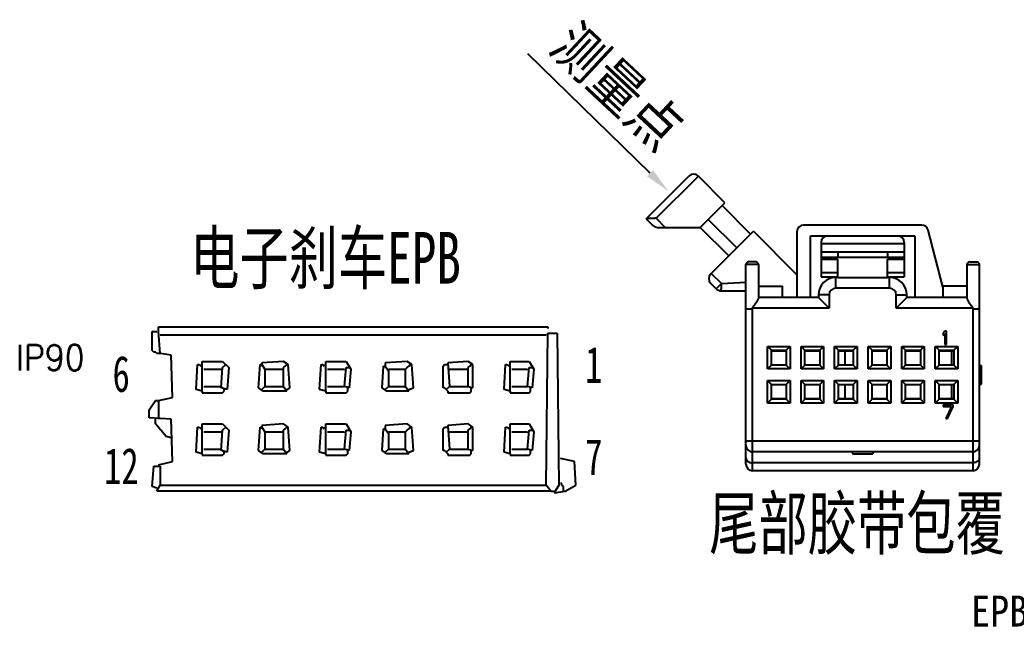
# Model space of a CAD drawing. Header units: inches. Extents: x 47316 to 59086, y 3141 to 11743.
# Drawn here: x 53366 to 53462.5, y 8362.1 to 8421.6 of the extents above; entities that cross this region are included whole.
import ezdxf

# ---------------------------------------------------------------- set-up
doc = ezdxf.new("R2010")
doc.units = ezdxf.units.IN
doc.header["$MEASUREMENT"] = 0
doc.layers.add('___SHELL', color=7, linetype='Continuous')
doc.layers.add('PFV', color=7, linetype='Continuous')
doc.styles.add('MtX_FangSong_GB2312', font='')
doc.styles.get("Standard").update_dxf_attribs({"font": ''})
doc.styles.get('MtX_FangSong_GB2312').set_extended_font_data('FangSong_GB2312')
doc.styles.get('Standard').set_extended_font_data('SimSun')

msp = doc.modelspace()

# ---------------------------------------------------------------- linework, layer by layer
at = {"color": 7, "lineweight": -2}
msp.add_line((53427.032, 8406.757), (53415.183, 8418.328), dxfattribs=at)
at = {"color": 0, "linetype": 'Continuous', "lineweight": -2}
for p, q in [((53426.657, 8402.349), (53430.794, 8406.486)), ((53427.627, 8402.4), (53431.713, 8406.486)), ((53434.287, 8403.912), (53431.713, 8406.486)), ((53431.897, 8401.522), (53434.287, 8403.912)), ((53436.769, 8400.878), (53434.011, 8403.636)), ((53426.657, 8402.349), (53427.294, 8401.712)), ((53427.627, 8402.4), (53428.506, 8401.522)), ((53427.754, 8401.522), (53431.897, 8401.522)), ((53434.654, 8398.764), (53431.897, 8401.522)), ((53435.431, 8399.541), (53432.674, 8402.299)), ((53453.353, 8401.745), (53441.913, 8401.745)), ((53432.908, 8397.018), (53437.044, 8401.154)), ((53441.263, 8396.935), (53437.044, 8401.154)), ((53441.263, 8401.095), (53441.263, 8394.725)), ((53442.563, 8394.725), (53442.563, 8400.705)), ((53442.563, 8400.705), (53452.703, 8400.705)), ((53452.703, 8400.705), (53452.703, 8394.725)), ((53455.401, 8395.774), (53453.982, 8401.258)), ((53443.603, 8400.055), (53443.603, 8396.734)), ((53451.663, 8399.925), (53443.603, 8399.925)), ((53451.663, 8400.055), (53451.663, 8396.734)), ((53443.603, 8399.145), (53451.663, 8399.145)), ((53443.603, 8398.625), (53451.663, 8398.625)), ((53445.228, 8399.145), (53445.228, 8398.625)), ((53450.038, 8399.145), (53450.038, 8398.625)), ((53436.323, 8378.605), (53436.323, 8397.91)), ((53437.526, 8397.91), (53436.323, 8397.91)), ((53437.266, 8398.17), (53436.583, 8398.17)), ((53437.526, 8397.91), (53437.526, 8394.628)), ((53443.603, 8398.438), (53445.228, 8398.438)), ((53445.228, 8396.654), (53445.228, 8398.438)), ((53450.038, 8396.654), (53450.038, 8398.438)), ((53450.038, 8398.438), (53451.663, 8398.438)), ((53457.741, 8397.91), (53458.943, 8397.91)), ((53457.741, 8397.91), (53457.741, 8394.628)), ((53458.001, 8398.17), (53458.683, 8398.17)), ((53458.943, 8378.605), (53458.943, 8397.91)), ((53432.959, 8397.069), (53433.951, 8396.076)), ((53443.603, 8397.164), (53445.228, 8397.164)), ((53443.603, 8396.734), (53445.228, 8396.734)), ((53450.038, 8397.164), (53451.663, 8397.164)), ((53450.038, 8396.734), (53451.663, 8396.734)), ((53432.908, 8396.098), (53433.44, 8395.566)), ((53433.951, 8396.077), (53433.44, 8395.566)), ((53433.951, 8396.076), (53435.134, 8396.139)), ((53435.134, 8396.139), (53436.323, 8396.201)), ((53437.526, 8395.83), (53439.866, 8395.83)), ((53439.866, 8394.725), (53439.866, 8395.83)), ((53445.033, 8395.635), (53445.033, 8396.675)), ((53445.228, 8396.675), (53445.033, 8396.675)), ((53445.228, 8396.654), (53450.038, 8396.654)), ((53450.233, 8396.675), (53450.038, 8396.675)), ((53450.233, 8395.635), (53450.233, 8396.675)), ((53457.741, 8395.83), (53455.401, 8395.83)), ((53455.401, 8395.83), (53455.401, 8394.725)), ((53433.9, 8395.375), (53436.323, 8395.375)), ((53443.343, 8394.985), (53443.343, 8394.725)), ((53444.383, 8394.985), (53443.343, 8394.985)), ((53444.383, 8394.985), (53444.383, 8393.685)), ((53450.233, 8395.635), (53445.033, 8395.635)), ((53450.883, 8394.985), (53451.923, 8394.985)), ((53450.883, 8393.685), (53450.883, 8394.985)), ((53451.923, 8394.725), (53451.923, 8394.985)), ((53443.343, 8394.725), (53437.526, 8394.725)), ((53443.343, 8394.725), (53444.383, 8393.685)), ((53450.883, 8393.685), (53451.923, 8394.725)), ((53457.741, 8394.725), (53451.923, 8394.725)), ((53436.324, 8393.62), (53436.948, 8393.62)), ((53436.948, 8393.62), (53436.948, 8393.685)), ((53444.383, 8393.685), (53436.948, 8393.685)), ((53436.973, 8377.955), (53436.973, 8393.75)), ((53458.318, 8393.685), (53450.883, 8393.685)), ((53458.293, 8393.75), (53458.293, 8377.955)), ((53458.318, 8393.685), (53458.318, 8393.62)), ((53458.318, 8393.62), (53458.942, 8393.62)), ((53455.596, 8391.475), (53455.433, 8391.282)), ((53455.433, 8391.282), (53455.433, 8391.061)), ((53455.433, 8391.061), (53455.596, 8391.254)), ((53455.758, 8391.475), (53455.596, 8391.475)), ((53455.596, 8391.254), (53455.596, 8390.175)), ((53455.758, 8390.175), (53455.758, 8391.475)), ((53438.418, 8387.811), (53438.418, 8389.992)), ((53438.793, 8389.616), (53438.418, 8389.992)), ((53438.418, 8389.992), (53440.598, 8389.992)), ((53440.223, 8389.616), (53440.598, 8389.992)), ((53440.598, 8389.992), (53440.598, 8387.811)), ((53441.668, 8389.992), (53443.848, 8389.992)), ((53442.043, 8389.616), (53441.668, 8389.992)), ((53441.668, 8387.811), (53441.668, 8389.992)), ((53443.473, 8389.616), (53443.848, 8389.992)), ((53443.848, 8389.992), (53443.848, 8387.811)), ((53444.918, 8389.992), (53447.098, 8389.992)), ((53445.293, 8389.616), (53444.918, 8389.992)), ((53444.918, 8387.811), (53444.918, 8389.992)), ((53446.723, 8389.616), (53447.098, 8389.992)), ((53447.098, 8389.992), (53447.098, 8387.811)), ((53448.168, 8389.992), (53450.348, 8389.992)), ((53448.543, 8389.616), (53448.168, 8389.992)), ((53448.168, 8387.811), (53448.168, 8389.992)), ((53449.973, 8389.616), (53450.348, 8389.992)), ((53450.348, 8389.992), (53450.348, 8387.811)), ((53451.418, 8389.992), (53453.598, 8389.992)), ((53451.793, 8389.616), (53451.418, 8389.992)), ((53451.418, 8387.811), (53451.418, 8389.992)), ((53453.223, 8389.616), (53453.598, 8389.992)), ((53453.598, 8389.992), (53453.598, 8387.811)), ((53454.668, 8389.992), (53456.848, 8389.992)), ((53455.043, 8389.616), (53454.668, 8389.992)), ((53454.668, 8387.811), (53454.668, 8389.992)), ((53455.596, 8390.175), (53455.758, 8390.175)), ((53456.473, 8389.616), (53456.848, 8389.992)), ((53456.848, 8389.992), (53456.848, 8387.811)), ((53438.793, 8388.186), (53438.793, 8389.616)), ((53438.793, 8389.616), (53440.223, 8389.616)), ((53438.793, 8389.558), (53440.223, 8389.558)), ((53440.223, 8389.616), (53440.223, 8388.186)), ((53442.043, 8389.616), (53443.473, 8389.616)), ((53442.043, 8388.186), (53442.043, 8389.616)), ((53442.043, 8389.558), (53443.473, 8389.558)), ((53443.473, 8389.616), (53443.473, 8388.186)), ((53445.293, 8389.616), (53446.723, 8389.616)), ((53445.293, 8388.186), (53445.293, 8389.616)), ((53445.293, 8389.558), (53446.723, 8389.558)), ((53445.905, 8389.558), (53445.905, 8388.186)), ((53446.723, 8389.616), (53446.723, 8388.186)), ((53448.543, 8389.616), (53449.973, 8389.616)), ((53448.543, 8388.186), (53448.543, 8389.616)), ((53448.543, 8389.558), (53449.973, 8389.558)), ((53449.973, 8389.616), (53449.973, 8388.186)), ((53451.793, 8389.616), (53453.223, 8389.616)), ((53451.793, 8388.186), (53451.793, 8389.616)), ((53451.793, 8389.558), (53453.223, 8389.558)), ((53453.223, 8389.616), (53453.223, 8388.186)), ((53455.043, 8389.616), (53456.473, 8389.616)), ((53455.043, 8388.186), (53455.043, 8389.616)), ((53455.043, 8389.558), (53456.473, 8389.558)), ((53456.24, 8389.558), (53456.24, 8388.186)), ((53456.473, 8389.616), (53456.473, 8388.186)), ((53438.793, 8388.186), (53438.418, 8387.811)), ((53440.223, 8388.186), (53438.793, 8388.186)), ((53440.223, 8388.186), (53440.598, 8387.811)), ((53442.043, 8388.186), (53441.668, 8387.811)), ((53443.473, 8388.186), (53442.043, 8388.186)), ((53443.473, 8388.186), (53443.848, 8387.811)), ((53445.293, 8388.186), (53444.918, 8387.811)), ((53446.723, 8388.186), (53445.293, 8388.186)), ((53446.723, 8388.186), (53447.098, 8387.811)), ((53448.543, 8388.186), (53448.168, 8387.811)), ((53449.973, 8388.186), (53448.543, 8388.186)), ((53449.973, 8388.186), (53450.348, 8387.811)), ((53451.793, 8388.186), (53451.418, 8387.811)), ((53453.223, 8388.186), (53451.793, 8388.186)), ((53453.223, 8388.186), (53453.598, 8387.811)), ((53455.043, 8388.186), (53454.668, 8387.811)), ((53456.473, 8388.186), (53455.043, 8388.186)), ((53456.473, 8388.186), (53456.848, 8387.811)), ((53458.943, 8388.16), (53459.138, 8388.16)), ((53459.138, 8386.34), (53459.138, 8388.16)), ((53440.598, 8387.811), (53438.418, 8387.811)), ((53443.848, 8387.811), (53441.668, 8387.811)), ((53447.098, 8387.811), (53444.918, 8387.811)), ((53450.348, 8387.811), (53448.168, 8387.811)), ((53453.598, 8387.811), (53451.418, 8387.811)), ((53456.848, 8387.811), (53454.668, 8387.811)), ((53438.793, 8386.314), (53438.418, 8386.69)), ((53438.418, 8386.69), (53440.598, 8386.69)), ((53438.418, 8384.509), (53438.418, 8386.69)), ((53438.793, 8386.314), (53440.223, 8386.314)), ((53438.793, 8384.884), (53438.793, 8386.314)), ((53440.223, 8386.314), (53440.598, 8386.69)), ((53440.223, 8386.314), (53440.223, 8384.884)), ((53440.598, 8386.69), (53440.598, 8384.509)), ((53441.668, 8386.69), (53443.848, 8386.69)), ((53442.043, 8386.314), (53441.668, 8386.69)), ((53441.668, 8384.509), (53441.668, 8386.69)), ((53442.043, 8386.314), (53443.473, 8386.314)), ((53442.043, 8384.884), (53442.043, 8386.314)), ((53443.473, 8386.314), (53443.848, 8386.69)), ((53443.473, 8386.314), (53443.473, 8384.884)), ((53443.848, 8386.69), (53443.848, 8384.509)), ((53444.918, 8386.69), (53447.098, 8386.69)), ((53445.293, 8386.314), (53444.918, 8386.69)), ((53444.918, 8384.509), (53444.918, 8386.69)), ((53445.293, 8386.314), (53446.723, 8386.314)), ((53445.293, 8384.884), (53445.293, 8386.314)), ((53445.905, 8386.314), (53445.905, 8384.943)), ((53446.723, 8386.314), (53447.098, 8386.69)), ((53446.723, 8386.314), (53446.723, 8384.884)), ((53447.098, 8386.69), (53447.098, 8384.509)), ((53448.168, 8386.69), (53450.348, 8386.69)), ((53448.543, 8386.314), (53448.168, 8386.69)), ((53448.168, 8384.509), (53448.168, 8386.69)), ((53448.543, 8386.314), (53449.973, 8386.314)), ((53448.543, 8384.884), (53448.543, 8386.314)), ((53449.973, 8386.314), (53450.348, 8386.69)), ((53449.973, 8386.314), (53449.973, 8384.884)), ((53450.348, 8386.69), (53450.348, 8384.509)), ((53451.418, 8386.69), (53453.598, 8386.69)), ((53451.793, 8386.314), (53451.418, 8386.69)), ((53451.418, 8384.509), (53451.418, 8386.69)), ((53451.793, 8386.314), (53453.223, 8386.314)), ((53451.793, 8384.884), (53451.793, 8386.314)), ((53453.223, 8386.314), (53453.598, 8386.69)), ((53453.223, 8386.314), (53453.223, 8384.884)), ((53453.598, 8386.69), (53453.598, 8384.509)), ((53454.668, 8386.69), (53456.848, 8386.69)), ((53455.043, 8386.314), (53454.668, 8386.69)), ((53454.668, 8384.509), (53454.668, 8386.69)), ((53455.043, 8386.314), (53456.473, 8386.314)), ((53455.043, 8384.884), (53455.043, 8386.314)), ((53456.24, 8386.314), (53456.24, 8384.943)), ((53456.473, 8386.314), (53456.848, 8386.69)), ((53456.473, 8386.314), (53456.473, 8384.884)), ((53456.848, 8386.69), (53456.848, 8384.509)), ((53458.943, 8386.34), (53459.138, 8386.34)), ((53438.793, 8384.884), (53438.418, 8384.509)), ((53440.598, 8384.509), (53438.418, 8384.509)), ((53438.793, 8384.943), (53440.223, 8384.943)), ((53440.223, 8384.884), (53438.793, 8384.884)), ((53440.223, 8384.884), (53440.598, 8384.509)), ((53442.043, 8384.884), (53441.668, 8384.509)), ((53443.848, 8384.509), (53441.668, 8384.509)), ((53442.043, 8384.943), (53443.473, 8384.943)), ((53443.473, 8384.884), (53442.043, 8384.884)), ((53443.473, 8384.884), (53443.848, 8384.509)), ((53445.293, 8384.884), (53444.918, 8384.509)), ((53447.098, 8384.509), (53444.918, 8384.509)), ((53445.293, 8384.943), (53446.723, 8384.943)), ((53446.723, 8384.884), (53445.293, 8384.884)), ((53446.723, 8384.884), (53447.098, 8384.509)), ((53448.543, 8384.884), (53448.168, 8384.509)), ((53450.348, 8384.509), (53448.168, 8384.509)), ((53448.543, 8384.943), (53449.973, 8384.943)), ((53449.973, 8384.884), (53448.543, 8384.884)), ((53449.973, 8384.884), (53450.348, 8384.509)), ((53451.793, 8384.884), (53451.418, 8384.509)), ((53453.598, 8384.509), (53451.418, 8384.509)), ((53451.793, 8384.943), (53453.223, 8384.943)), ((53453.223, 8384.884), (53451.793, 8384.884)), ((53453.223, 8384.884), (53453.598, 8384.509)), ((53455.043, 8384.884), (53454.668, 8384.509)), ((53456.848, 8384.509), (53454.668, 8384.509)), ((53455.043, 8384.943), (53456.473, 8384.943)), ((53456.473, 8384.884), (53455.043, 8384.884)), ((53456.408, 8384.325), (53455.433, 8384.325)), ((53455.433, 8384.325), (53455.433, 8384.187)), ((53455.433, 8384.187), (53456.246, 8384.187)), ((53456.246, 8384.187), (53455.704, 8383.025)), ((53455.866, 8383.025), (53456.408, 8384.187)), ((53456.408, 8384.187), (53456.408, 8384.325)), ((53456.473, 8384.884), (53456.848, 8384.509)), ((53455.704, 8383.025), (53455.866, 8383.025)), ((53458.943, 8380.815), (53436.323, 8380.815)), ((53458.293, 8379.775), (53436.973, 8379.775)), ((53446.658, 8379.775), (53446.658, 8379.58)), ((53446.658, 8379.58), (53448.608, 8379.58)), ((53448.608, 8379.775), (53448.608, 8379.58)), ((53458.293, 8378.717), (53436.973, 8378.717)), ((53458.293, 8377.955), (53436.973, 8377.955))]:
    msp.add_line(p, q, dxfattribs=at)
for centre, radius, start, end in [((53431.253, 8406.026), 0.65, 45, 135), ((53427.754, 8402.172), 0.65, 225, 270), ((53441.913, 8401.095), 0.65, 90, 180), ((53453.353, 8401.095), 0.65, 14.5, 90), ((53444.253, 8400.055), 0.65, 90, 180), ((53451.013, 8400.055), 0.65, 0, 90), ((53436.583, 8397.91), 0.26, 90, 180), ((53437.266, 8397.91), 0.26, 0, 90), ((53458.001, 8397.91), 0.26, 90, 180), ((53458.683, 8397.91), 0.26, 0, 90), ((53433.367, 8396.558), 0.65, 135, 225), ((53445.033, 8394.985), 1.69, 90, 180), ((53450.233, 8394.985), 1.69, 0, 90), ((53433.9, 8396.025), 0.65, 225, 270), ((53445.033, 8394.985), 0.65, 90, 180), ((53450.233, 8394.985), 0.65, 0, 90), ((53436.973, 8380.425), 0.65, 180, 270), ((53458.293, 8380.425), 0.65, 270, 0), ((53436.973, 8378.605), 0.65, 180, 270), ((53458.293, 8378.605), 0.65, 270, 0)]:
    msp.add_arc(centre, radius, start, end, dxfattribs=at)
for points, start_tangent, end_tangent in [([(53427.627, 8402.4), (53427.45, 8402.395), (53427.271, 8402.389), (53427.098, 8402.381), (53426.939, 8402.373), (53426.802, 8402.365), (53426.702, 8402.358), (53426.658, 8402.35)], (-0.99973, -0.023224), (-0.707107, -0.707107)), ([(53433.9, 8395.375), (53433.917, 8395.411), (53433.931, 8395.512), (53433.943, 8395.669), (53433.95, 8395.864), (53433.951, 8396.077)], (1, 0), (-0.020897, 0.999782)), ([(53436.973, 8393.75), (53437.057, 8393.861), (53437.142, 8393.974), (53437.222, 8394.083), (53437.293, 8394.183), (53437.354, 8394.271), (53437.406, 8394.352), (53437.452, 8394.429), (53437.49, 8394.503), (53437.516, 8394.571), (53437.526, 8394.628)], (0.604857, 0.796334), (0, 1)), ([(53457.741, 8394.628), (53457.758, 8394.548), (53457.808, 8394.44), (53457.889, 8394.306), (53457.999, 8394.145), (53458.135, 8393.959), (53458.293, 8393.75)], (0, -1), (0.604857, -0.796334)), ([(53436.948, 8393.685), (53436.955, 8393.719), (53436.973, 8393.75)], (0, 1), (0.604857, 0.796334)), ([(53458.293, 8393.75), (53458.311, 8393.72), (53458.318, 8393.685)], (0.604857, -0.796334), (0, -1)), ([(53436.323, 8379.177), (53436.355, 8379.035), (53436.447, 8378.906), (53436.591, 8378.805), (53436.772, 8378.739), (53436.973, 8378.717)], (0, -1), (1, 0)), ([(53458.943, 8379.177), (53458.911, 8379.035), (53458.819, 8378.906), (53458.675, 8378.805), (53458.494, 8378.739), (53458.293, 8378.717)], (0, -1), (-1, 0))]:
    msp.add_spline(points, degree=3, dxfattribs=dict(at, start_tangent=start_tangent, end_tangent=end_tangent))
at = {"color": 7, "lineweight": -2}
msp.add_solid([(53427.323, 8407.055), (53428.82, 8405.01), (53426.741, 8406.458)], dxfattribs=at)
at = {"layer": 'PFV', "color": 0, "lineweight": -2}
for p, q in [((53379.4, 8391.422), (53379.4, 8391.877)), ((53379.4, 8391.877), (53417.128, 8391.877)), ((53417.128, 8391.877), (53417.128, 8391.725)), ((53378.794, 8389.604), (53378.794, 8391.422)), ((53378.794, 8391.422), (53379.249, 8391.422)), ((53379.552, 8389.301), (53379.4, 8391.422)), ((53379.552, 8391.119), (53416.976, 8391.119)), ((53416.976, 8376.574), (53417.128, 8391.271)), ((53417.128, 8391.271), (53418.037, 8391.271)), ((53418.037, 8391.271), (53418.188, 8376.574)), ((53378.946, 8389.452), (53378.794, 8389.604)), ((53379.097, 8389.452), (53378.946, 8389.452)), ((53379.249, 8389.301), (53379.097, 8389.452)), ((53379.552, 8389.301), (53379.249, 8389.301)), ((53380.612, 8389.149), (53379.552, 8389.301)), ((53380.764, 8385.058), (53380.612, 8389.149)), ((53383.037, 8385.816), (53383.188, 8388.24)), ((53383.188, 8388.24), (53383.34, 8388.24)), ((53383.34, 8388.24), (53383.491, 8388.089)), ((53383.491, 8388.089), (53383.491, 8388.24)), ((53383.643, 8388.089), (53383.643, 8388.543)), ((53383.643, 8388.543), (53385.612, 8388.543)), ((53383.643, 8385.665), (53383.643, 8388.089)), ((53385.612, 8388.543), (53386.218, 8387.937)), ((53385.612, 8387.937), (53385.915, 8388.24)), ((53389.097, 8385.968), (53389.249, 8388.24)), ((53389.249, 8388.24), (53389.4, 8388.24)), ((53391.521, 8388.543), (53389.4, 8388.392)), ((53389.4, 8388.392), (53389.4, 8388.24)), ((53389.4, 8388.24), (53389.703, 8387.786)), ((53389.4, 8388.24), (53389.4, 8388.089)), ((53391.976, 8388.24), (53391.521, 8388.543)), ((53391.521, 8387.937), (53391.673, 8388.089)), ((53391.673, 8388.089), (53391.825, 8388.24)), ((53392.128, 8385.968), (53391.976, 8388.24)), ((53395.006, 8385.816), (53395.158, 8388.24)), ((53395.158, 8388.24), (53395.309, 8388.24)), ((53395.309, 8388.24), (53395.461, 8388.089)), ((53395.461, 8388.089), (53395.461, 8388.24)), ((53395.612, 8388.089), (53395.612, 8388.543)), ((53395.612, 8388.543), (53397.582, 8388.543)), ((53395.612, 8385.665), (53395.612, 8388.089)), ((53397.582, 8388.543), (53398.037, 8387.786)), ((53401.067, 8385.968), (53401.218, 8388.089)), ((53401.218, 8388.089), (53401.37, 8388.089)), ((53403.491, 8388.543), (53401.37, 8388.392)), ((53401.37, 8388.392), (53401.37, 8388.089)), ((53401.37, 8388.089), (53401.673, 8387.634)), ((53401.37, 8388.089), (53401.37, 8387.937)), ((53403.946, 8388.24), (53403.491, 8388.543)), ((53403.491, 8387.937), (53403.643, 8388.089)), ((53403.643, 8388.089), (53403.794, 8388.24)), ((53404.097, 8385.968), (53403.946, 8388.24)), ((53406.976, 8388.089), (53407.128, 8388.24)), ((53406.976, 8385.968), (53406.976, 8388.089)), ((53407.128, 8388.24), (53407.431, 8388.24)), ((53409.4, 8388.543), (53407.431, 8388.392)), ((53407.431, 8388.392), (53407.582, 8386.119)), ((53409.855, 8388.24), (53409.4, 8388.543)), ((53409.4, 8387.937), (53409.552, 8388.089)), ((53409.552, 8388.089), (53409.703, 8388.24)), ((53409.855, 8385.968), (53409.855, 8388.24)), ((53412.885, 8385.816), (53413.037, 8388.24)), ((53413.037, 8388.24), (53413.188, 8388.24)), ((53413.188, 8388.24), (53413.34, 8388.089)), ((53413.34, 8388.089), (53413.34, 8388.24)), ((53413.491, 8388.089), (53413.491, 8388.543)), ((53413.491, 8388.543), (53415.309, 8388.543)), ((53413.491, 8385.665), (53413.491, 8388.089)), ((53415.309, 8388.543), (53415.764, 8387.786)), ((53383.794, 8387.786), (53385.461, 8387.786)), ((53385.461, 8385.968), (53385.612, 8387.937)), ((53386.218, 8387.937), (53386.067, 8385.816)), ((53389.703, 8387.786), (53389.703, 8386.119)), ((53389.703, 8387.786), (53391.521, 8387.786)), ((53391.521, 8386.119), (53391.521, 8387.937)), ((53395.764, 8387.786), (53397.431, 8387.786)), ((53397.431, 8386.119), (53397.582, 8387.937)), ((53397.582, 8387.937), (53397.885, 8387.937)), ((53398.037, 8387.786), (53397.885, 8385.968)), ((53401.673, 8387.786), (53403.34, 8387.786)), ((53401.673, 8387.634), (53401.673, 8386.119)), ((53403.34, 8387.786), (53403.491, 8387.937)), ((53403.34, 8386.119), (53403.34, 8387.786)), ((53407.582, 8387.786), (53409.4, 8387.786)), ((53409.4, 8386.119), (53409.4, 8387.937)), ((53413.643, 8387.786), (53415.158, 8387.786)), ((53415.158, 8386.119), (53415.309, 8387.937)), ((53415.309, 8387.937), (53415.612, 8387.937)), ((53415.764, 8387.786), (53415.612, 8385.968)), ((53383.794, 8386.119), (53385.461, 8386.119)), ((53385.612, 8385.968), (53385.461, 8386.119)), ((53389.4, 8385.816), (53389.703, 8386.119)), ((53389.703, 8386.119), (53391.521, 8386.119)), ((53391.521, 8386.119), (53391.825, 8385.665)), ((53391.521, 8386.119), (53391.521, 8385.968)), ((53395.764, 8386.119), (53397.431, 8386.119)), ((53397.885, 8385.968), (53397.431, 8386.119)), ((53401.37, 8385.816), (53401.673, 8386.119)), ((53401.673, 8386.119), (53403.34, 8386.119)), ((53403.34, 8386.119), (53403.643, 8385.665)), ((53403.34, 8386.119), (53403.34, 8385.968)), ((53407.279, 8385.816), (53407.582, 8386.119)), ((53407.582, 8386.119), (53409.4, 8386.119)), ((53409.4, 8386.119), (53409.855, 8385.968)), ((53413.643, 8386.119), (53415.158, 8386.119)), ((53415.612, 8385.968), (53415.158, 8386.119)), ((53383.643, 8385.665), (53383.037, 8385.816)), ((53383.643, 8385.665), (53383.643, 8385.513)), ((53383.643, 8385.513), (53385.612, 8385.513)), ((53386.067, 8385.816), (53385.461, 8385.968)), ((53385.764, 8385.816), (53385.612, 8385.968)), ((53385.612, 8385.513), (53385.764, 8385.665)), ((53385.764, 8385.665), (53385.764, 8385.816)), ((53389.552, 8385.665), (53389.097, 8385.968)), ((53391.825, 8385.665), (53389.552, 8385.665)), ((53391.825, 8385.816), (53392.128, 8385.968)), ((53395.612, 8385.665), (53395.006, 8385.816)), ((53395.612, 8385.665), (53395.612, 8385.513)), ((53395.612, 8385.513), (53397.582, 8385.513)), ((53397.582, 8385.513), (53397.734, 8385.665)), ((53397.734, 8385.665), (53397.734, 8385.968)), ((53401.521, 8385.665), (53401.067, 8385.968)), ((53403.643, 8385.665), (53401.521, 8385.665)), ((53403.643, 8385.816), (53404.097, 8385.968)), ((53407.128, 8385.968), (53406.976, 8385.968)), ((53407.279, 8385.816), (53407.128, 8385.968)), ((53407.279, 8385.816), (53407.431, 8385.665)), ((53407.431, 8385.665), (53407.431, 8385.513)), ((53407.431, 8385.513), (53409.552, 8385.513)), ((53409.552, 8385.513), (53409.703, 8385.665)), ((53409.703, 8385.665), (53409.703, 8385.968)), ((53413.491, 8385.665), (53412.885, 8385.816)), ((53413.491, 8385.665), (53413.491, 8385.513)), ((53413.491, 8385.513), (53415.309, 8385.513)), ((53415.309, 8385.513), (53415.461, 8385.665)), ((53415.461, 8385.665), (53415.461, 8385.968)), ((53378.491, 8383.846), (53379.097, 8384.755)), ((53379.097, 8384.755), (53379.4, 8384.755)), ((53379.4, 8384.755), (53380.764, 8385.058)), ((53379.4, 8384.755), (53379.4, 8382.937)), ((53378.491, 8383.089), (53378.491, 8383.846)), ((53380.612, 8382.937), (53378.491, 8383.089)), ((53379.097, 8382.483), (53379.097, 8382.937)), ((53380.158, 8381.271), (53379.097, 8382.483)), ((53380.764, 8378.846), (53380.612, 8382.937)), ((53383.643, 8382.028), (53383.643, 8382.483)), ((53383.643, 8382.483), (53385.612, 8382.483)), ((53385.612, 8382.483), (53386.218, 8381.877)), ((53391.521, 8382.483), (53389.4, 8382.331)), ((53389.4, 8382.331), (53389.4, 8382.18)), ((53391.976, 8382.18), (53391.521, 8382.483)), ((53395.612, 8382.028), (53395.612, 8382.483)), ((53395.612, 8382.483), (53397.582, 8382.483)), ((53397.582, 8382.483), (53398.037, 8381.725)), ((53403.491, 8382.483), (53401.37, 8382.331)), ((53401.37, 8382.331), (53401.37, 8382.028)), ((53403.946, 8382.18), (53403.491, 8382.483)), ((53409.4, 8382.483), (53407.431, 8382.331)), ((53407.431, 8382.331), (53407.582, 8380.058)), ((53409.855, 8382.18), (53409.4, 8382.483)), ((53413.491, 8382.028), (53413.491, 8382.483)), ((53413.491, 8382.483), (53415.309, 8382.483)), ((53415.309, 8382.483), (53415.764, 8381.725)), ((53380.764, 8381.119), (53380.158, 8381.271)), ((53383.037, 8379.755), (53383.188, 8382.18)), ((53383.188, 8382.18), (53383.34, 8382.18)), ((53383.34, 8382.18), (53383.491, 8382.028)), ((53383.491, 8382.028), (53383.491, 8382.18)), ((53383.643, 8379.604), (53383.643, 8382.028)), ((53383.794, 8381.725), (53385.461, 8381.725)), ((53385.461, 8379.907), (53385.612, 8381.877)), ((53385.612, 8381.877), (53385.915, 8382.18)), ((53386.218, 8381.877), (53386.067, 8379.755)), ((53389.097, 8379.907), (53389.249, 8382.18)), ((53389.249, 8382.18), (53389.4, 8382.18)), ((53389.4, 8382.18), (53389.703, 8381.725)), ((53389.4, 8382.18), (53389.4, 8382.028)), ((53389.703, 8381.725), (53389.703, 8380.058)), ((53389.703, 8381.725), (53391.521, 8381.725)), ((53391.521, 8381.877), (53391.673, 8382.028)), ((53391.521, 8380.058), (53391.521, 8381.877)), ((53391.673, 8382.028), (53391.825, 8382.18)), ((53392.128, 8379.907), (53391.976, 8382.18)), ((53395.006, 8379.755), (53395.158, 8382.18)), ((53395.158, 8382.18), (53395.309, 8382.18)), ((53395.309, 8382.18), (53395.461, 8382.028)), ((53395.461, 8382.028), (53395.461, 8382.18)), ((53395.612, 8379.604), (53395.612, 8382.028)), ((53395.764, 8381.725), (53397.431, 8381.725)), ((53397.431, 8380.058), (53397.582, 8381.877)), ((53397.582, 8381.877), (53397.885, 8381.877)), ((53398.037, 8381.725), (53397.885, 8379.907)), ((53401.067, 8379.907), (53401.218, 8382.028)), ((53401.218, 8382.028), (53401.37, 8382.028)), ((53401.37, 8382.028), (53401.673, 8381.574)), ((53401.37, 8382.028), (53401.37, 8381.877)), ((53401.673, 8381.725), (53403.34, 8381.725)), ((53401.673, 8381.574), (53401.673, 8380.058)), ((53403.34, 8381.725), (53403.491, 8381.877)), ((53403.34, 8380.058), (53403.34, 8381.725)), ((53403.491, 8381.877), (53403.643, 8382.028)), ((53403.643, 8382.028), (53403.794, 8382.18)), ((53404.097, 8379.907), (53403.946, 8382.18)), ((53406.976, 8382.028), (53407.128, 8382.18)), ((53406.976, 8379.907), (53406.976, 8382.028)), ((53407.128, 8382.18), (53407.431, 8382.18)), ((53407.582, 8381.725), (53409.4, 8381.725)), ((53409.4, 8381.877), (53409.552, 8382.028)), ((53409.4, 8380.058), (53409.4, 8381.877)), ((53409.552, 8382.028), (53409.703, 8382.18)), ((53409.855, 8379.907), (53409.855, 8382.18)), ((53412.885, 8379.755), (53413.037, 8382.18)), ((53413.037, 8382.18), (53413.188, 8382.18)), ((53413.188, 8382.18), (53413.34, 8382.028)), ((53413.34, 8382.028), (53413.34, 8382.18)), ((53413.491, 8379.604), (53413.491, 8382.028)), ((53413.643, 8381.725), (53415.158, 8381.725)), ((53415.158, 8380.058), (53415.309, 8381.877)), ((53415.309, 8381.877), (53415.612, 8381.877)), ((53415.764, 8381.725), (53415.612, 8379.907)), ((53383.643, 8379.604), (53383.037, 8379.755)), ((53383.643, 8379.604), (53383.643, 8379.452)), ((53383.643, 8379.452), (53385.612, 8379.452)), ((53383.794, 8380.058), (53385.461, 8380.058)), ((53385.612, 8379.907), (53385.461, 8380.058)), ((53386.067, 8379.755), (53385.461, 8379.907)), ((53385.764, 8379.755), (53385.612, 8379.907)), ((53385.612, 8379.452), (53385.764, 8379.604)), ((53385.764, 8379.604), (53385.764, 8379.755)), ((53389.552, 8379.604), (53389.097, 8379.907)), ((53389.4, 8379.755), (53389.703, 8380.058)), ((53391.825, 8379.604), (53389.552, 8379.604)), ((53389.703, 8380.058), (53391.521, 8380.058)), ((53391.521, 8380.058), (53391.825, 8379.604)), ((53391.521, 8380.058), (53391.521, 8379.907)), ((53391.825, 8379.755), (53392.128, 8379.907)), ((53395.612, 8379.604), (53395.006, 8379.755)), ((53395.612, 8379.604), (53395.612, 8379.452)), ((53395.612, 8379.452), (53397.582, 8379.452)), ((53395.764, 8380.058), (53397.431, 8380.058)), ((53397.885, 8379.907), (53397.431, 8380.058)), ((53397.582, 8379.452), (53397.734, 8379.604)), ((53397.734, 8379.604), (53397.734, 8379.907)), ((53401.521, 8379.604), (53401.067, 8379.907)), ((53401.37, 8379.755), (53401.673, 8380.058)), ((53403.643, 8379.604), (53401.521, 8379.604)), ((53401.673, 8380.058), (53403.34, 8380.058)), ((53403.34, 8380.058), (53403.643, 8379.604)), ((53403.34, 8380.058), (53403.34, 8379.907)), ((53403.643, 8379.755), (53404.097, 8379.907)), ((53407.128, 8379.907), (53406.976, 8379.907)), ((53407.279, 8379.755), (53407.128, 8379.907)), ((53407.279, 8379.755), (53407.582, 8380.058)), ((53407.279, 8379.755), (53407.431, 8379.604)), ((53407.431, 8379.604), (53407.431, 8379.452)), ((53407.431, 8379.452), (53409.552, 8379.452)), ((53407.582, 8380.058), (53409.4, 8380.058)), ((53409.4, 8380.058), (53409.855, 8379.907)), ((53409.552, 8379.452), (53409.703, 8379.604)), ((53409.703, 8379.604), (53409.703, 8379.907)), ((53413.491, 8379.604), (53412.885, 8379.755)), ((53413.491, 8379.604), (53413.491, 8379.452)), ((53413.491, 8379.452), (53415.309, 8379.452)), ((53413.643, 8380.058), (53415.158, 8380.058)), ((53415.612, 8379.907), (53415.158, 8380.058)), ((53415.309, 8379.452), (53415.461, 8379.604)), ((53415.461, 8379.604), (53415.461, 8379.907)), ((53378.794, 8376.422), (53378.946, 8378.392)), ((53378.946, 8378.392), (53379.552, 8378.392)), ((53379.4, 8378.543), (53380.764, 8378.846)), ((53379.552, 8378.392), (53379.552, 8376.574)), ((53419.703, 8378.846), (53418.34, 8379.149)), ((53419.855, 8376.574), (53419.703, 8378.846)), ((53379.249, 8376.271), (53378.794, 8376.422)), ((53379.249, 8375.968), (53379.552, 8376.574)), ((53379.552, 8376.574), (53416.976, 8376.574)), ((53417.431, 8375.968), (53416.976, 8376.574)), ((53418.188, 8376.574), (53417.734, 8375.816)), ((53418.491, 8376.725), (53418.34, 8376.725)), ((53418.491, 8376.574), (53418.491, 8376.725)), ((53418.643, 8376.422), (53418.491, 8376.574)), ((53418.643, 8375.968), (53418.643, 8376.422)), ((53418.794, 8375.968), (53419.855, 8376.574)), ((53417.431, 8375.968), (53379.249, 8375.968)), ((53417.431, 8375.968), (53417.279, 8376.119)), ((53417.431, 8375.968), (53417.734, 8375.968)), ((53417.734, 8375.816), (53418.794, 8375.968))]:
    msp.add_line(p, q, dxfattribs=at)

# ---------------------------------------------------------------- texts
at = {"color": 0, "lineweight": -2, "style": 'MtX_FangSong_GB2312', "width": 0.7}
for s, p in [('电子刹车EPB', (53382.468, 8396.077)), ('尾部胶带包覆', (53432.761, 8370.373))]:
    msp.add_text(s, height=5, rotation=360, dxfattribs=at).set_placement(p)
at = {"color": 0, "lineweight": -2, "width": 0.7}
for s, p in [('6', (53374.947, 8385.591)), ('1', (53420.751, 8386.466)), ('7', (53420.751, 8377.538)), ('12', (53374.137, 8376.663))]:
    msp.add_text(s, height=3.5, dxfattribs=at).set_placement(p)
at = {"color": 21, "linetype": 'Continuous', "lineweight": 15, "insert": (53365.587, 8390.156), "char_height": 2.5, "width": 7.39286, "attachment_point": 1}
msp.add_mtext('\\Fromans.shx;\\W0.9000000000;\\T1.0000000000;\\o\\lIP90', dxfattribs=at)
at = {"color": 6, "linetype": 'Continuous', "lineweight": 20, "insert": (53458.149, 8365.871), "char_height": 3, "width": 29.1236, "attachment_point": 1}
msp.add_mtext('\\f黑体|b0|i0|c1|p0;\\W0.9000000000;\\T1.0000000000;\\o\\lEPB/AUTOHOLD SW', dxfattribs=at)
at = {"layer": '___SHELL', "color": 0, "lineweight": -2, "width": 0.9}
msp.add_text('测量点', height=4, rotation=317.00442, dxfattribs=at).set_placement((53417.13, 8418.721))

doc.saveas('drawing.dxf')
